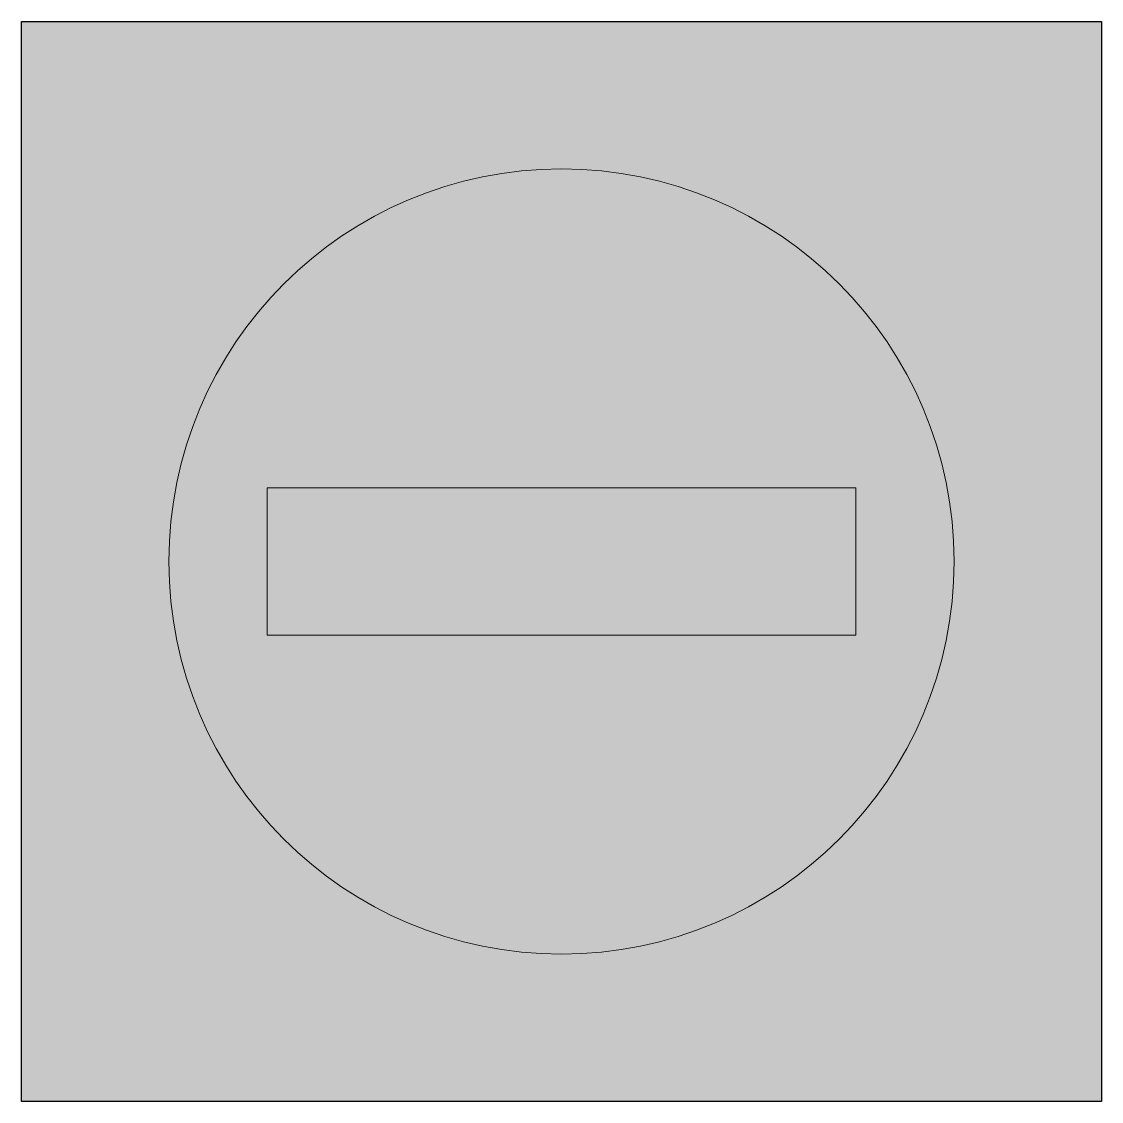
# Model space of a CAD drawing. Header units: millimetres. Extents: x -275 to 275, y 0 to 550.
import ezdxf

# ---------------------------------------------------------------- set-up
doc = ezdxf.new("R2010")
doc.units = ezdxf.units.MM

msp = doc.modelspace()

# ---------------------------------------------------------------- hatches: boundary and pattern name
at = {"lineweight": 0, "true_color": 0x1e1e1d, "extrusion": (0, 0, -1)}
h = msp.add_hatch(color=250, dxfattribs=at)
h.paths.add_polyline_path([(275, 550), (-275, 550), (-275, 0), (275, 0)])
h.paths.add_polyline_path([(150, 237.5), (-150, 237.5), (-150, 312.5), (150, 312.5)], flags=16)

# ---------------------------------------------------------------- linework, layer by layer
at = {"flags": 128}
msp.add_lwpolyline([(-275, 550), (275, 550), (275, 0), (-275, 0)], close=True, dxfattribs=at)
at = {"color": 40, "lineweight": 0, "true_color": 0xfad201, "flags": 128}
msp.add_lwpolyline([(-150, 312.5), (150, 312.5), (150, 237.5), (-150, 237.5)], close=True, dxfattribs=at)
at = {"color": 7, "lineweight": 13, "true_color": 0xf6f6f6}
msp.add_circle((0, 275), 200, dxfattribs=at)
at = {"color": 40, "lineweight": 0, "true_color": 0xfad201, "extrusion": (0, 0, -1)}
msp.add_solid([(150, 312.5), (-150, 312.5), (150, 237.5), (-150, 237.5)], dxfattribs=at)

doc.saveas('drawing.dxf')
